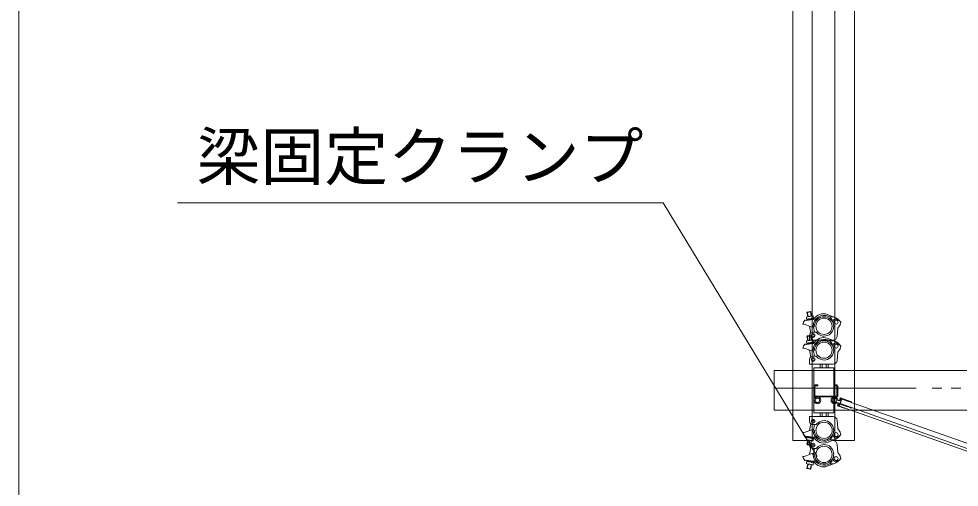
# Model space of a CAD drawing. Units: millimetres, scale not verified. Extents: x -9305 to 9305, y -6415 to 6415.
# Drawn here: x -9305 to -6947, y 3602 to 4777 of the extents above; entities that cross this region are included whole.
import ezdxf
from ezdxf.enums import TextEntityAlignment as Align

# ---------------------------------------------------------------- set-up
doc = ezdxf.new("R2010")
doc.units = ezdxf.units.MM
doc.header["$LTSCALE"] = 40
doc.linetypes.add('DOUBLE_CHAIN2', pattern=[12.8, 9, -1, 0.6, -0.6, 0.6, -1])
for name, color, linetype, lineweight in [('0-4_CLG-45', 134, 'DOUBLE_CHAIN2', 18), ('0-6_CLG-63', 134, 'Continuous', 18), ('0-A_TEXT', 134, 'Continuous', 18), ('0-D_図面枠', 134, 'Continuous', 18)]:
    doc.layers.add(name, color=color, linetype=linetype, lineweight=lineweight)
doc.styles.add('ＭＳ ゴシック', font='')
doc.styles.get('ＭＳ ゴシック').set_extended_font_data('MS Gothic')

msp = doc.modelspace()

# ---------------------------------------------------------------- linework, layer by layer
at = {"layer": '0-4_CLG-45'}
msp.add_line((-911.18, 3850.54), (-7408.3, 3850.54), dxfattribs=at)
at = {"layer": '0-6_CLG-63'}
for p, q in [((-7319.26, 4042.08), (-7329.1, 4040.27)), ((-7328.3, 4041.44), (-7329.1, 4040.26)), ((-7329.1, 4040.27), (-7327.19, 4029.87)), ((-7320.43, 4042.88), (-7328.3, 4041.44)), ((-7328.3, 4041.43), (-7326.21, 4030.06)), ((-7317.6, 4031.63), (-7326.79, 4029.96)), ((-7318.34, 4031.5), (-7320.44, 4042.88)), ((-7320.43, 4042.88), (-7319.26, 4042.08)), ((-7317.35, 4031.67), (-7319.26, 4042.08)), ((-7312.4, 4024.44), (-7313.74, 4031.82)), ((-7278.1, 4035.55), (-7258.26, 4027.95)), ((-7316.83, 4003.8), (-7333.14, 4010.14)), ((-7332.73, 4020.25), (-7332.56, 4019.9)), ((-7313.42, 4022.52), (-7332.56, 4019.9)), ((-7330.47, 4028.78), (-7329.12, 4021.4)), ((-7311.41, 4024.62), (-7330.1, 4021.23)), ((-7311.21, 4023.64), (-7330.01, 4020.24)), ((-7244.14, 4017.03), (-7252.72, 4022.84)), ((-7322.55, 4006.03), (-7319.38, 3988.76)), ((-7312.86, 4003.9), (-7316.07, 4003.73)), ((-7313.42, 3991.03), (-7308.71, 3991.03)), ((-7312.51, 4003.94), (-7310.14, 3991.05)), ((-7251.42, 4001.03), (-7253.46, 3980.06)), ((-7332.71, 3960.25), (-7332.53, 3959.9)), ((-7313.39, 3962.52), (-7332.53, 3959.9)), ((-7330.45, 3968.78), (-7329.1, 3961.4)), ((-7311.39, 3964.62), (-7330.08, 3961.23)), ((-7311.19, 3963.64), (-7329.99, 3960.24)), ((-7319.24, 3982.08), (-7329.08, 3980.27)), ((-7328.28, 3981.44), (-7329.08, 3980.26)), ((-7329.08, 3980.27), (-7327.17, 3969.87)), ((-7320.41, 3982.88), (-7328.28, 3981.44)), ((-7328.28, 3981.43), (-7326.19, 3970.06)), ((-7317.58, 3971.63), (-7326.77, 3969.96)), ((-7322.42, 3982.03), (-7322.42, 3971.03)), ((-7263.42, 3971.03), (-7322.42, 3971.03)), ((-7320.41, 3982.88), (-7319.24, 3982.08)), ((-7318.32, 3971.5), (-7320.41, 3982.88)), ((-7317.33, 3971.67), (-7319.24, 3982.08)), ((-7312.38, 3964.44), (-7313.72, 3971.82)), ((-7278.08, 3975.55), (-7258.24, 3967.95)), ((-7244.11, 3957.03), (-7252.7, 3962.84)), ((-7316.81, 3943.8), (-7333.11, 3950.14)), ((-7322.53, 3946.03), (-7319.36, 3928.76)), ((-7312.84, 3943.9), (-7316.05, 3943.73)), ((-7312.49, 3943.94), (-7310.12, 3931.05)), ((-7251.39, 3941.03), (-7253.44, 3920.06)), ((-7322.39, 3922.03), (-7322.39, 3911.03)), ((-7313.39, 3931.03), (-7308.69, 3931.03)), ((-7411.18, 3895.04), (-1270.12, 3895.04)), ((-7411.18, 3895.04), (-7411.18, 3795.04)), ((-7263.39, 3911.03), (-7322.39, 3911.03)), ((-7296.18, 3911.04), (-7276.18, 3911.04)), ((-7296.18, 3911.04), (-7296.18, 3901.1)), ((-7291.18, 3911.04), (-7291.18, 3901.1)), ((-7281.18, 3911.04), (-7281.18, 3901.1)), ((-7276.18, 3911.04), (-7276.18, 3901.1)), ((-7311.48, 3830.84), (-7311.48, 3856.24)), ((-7309.18, 3858.54), (-7301.48, 3858.54)), ((-7309.18, 3856.24), (-7301.48, 3856.24)), ((-7309.18, 3856.24), (-7309.18, 3830.84)), ((-7301.48, 3856.24), (-7301.48, 3858.54)), ((-7253.78, 3858.54), (-7261.48, 3858.54)), ((-7261.48, 3856.24), (-7261.48, 3858.54)), ((-7253.78, 3856.24), (-7261.48, 3856.24)), ((-7253.78, 3856.24), (-7253.78, 3830.84)), ((-7251.48, 3830.84), (-7251.48, 3856.24)), ((-7253.78, 3830.84), (-7309.18, 3830.84)), ((-7253.78, 3828.54), (-7309.18, 3828.54)), ((-7248.58, 3819.14), (-7250.25, 3819.73)), ((-7248.41, 3806.14), (-7242.24, 3823.58)), ((-7247.76, 3819.96), (-7245.68, 3825.86)), ((-7246.03, 3820.36), (-7244.7, 3824.13)), ((-7245.4, 3811.65), (-7241.3, 3823.25)), ((-7245.07, 3824.58), (-7242.24, 3823.59)), ((-7245.04, 3826.16), (-7217.7, 3816.5)), ((-7244.7, 3824.13), (-7242.34, 3823.3)), ((-7252.51, 3806.53), (-7250.43, 3812.42)), ((-7250.58, 3813.48), (-7252.25, 3814.08)), ((-7252.21, 3805.89), (-7235.71, 3800.06)), ((-7251.24, 3807.14), (-7249.48, 3812.09)), ((-7251.24, 3807.14), (-7248.41, 3806.14)), ((-7250.43, 3812.42), (-7249.48, 3812.09)), ((-7247.4, 3806), (-7246.06, 3809.77)), ((-7247.09, 3805.36), (-6861.49, 3669)), ((-7245.43, 3810.07), (-7229.87, 3804.57)), ((-7245.4, 3811.65), (-7217.12, 3801.65)), ((-7238.14, 3802.19), (-7233.9, 3800.69)), ((-7233.8, 3800.97), (-7234.3, 3799.56)), ((-7229.23, 3804.88), (-7229.87, 3804.57)), ((-7229.23, 3804.88), (-7220.75, 3801.88)), ((-7217.73, 3814.92), (-7217.4, 3815.86)), ((-7217.62, 3800.24), (-7217.12, 3801.65)), ((-7411.18, 3795.04), (-1270.12, 3795.04)), ((-7322.39, 3768.06), (-7322.39, 3779.06)), ((-7263.39, 3779.06), (-7322.39, 3779.06)), ((-7296.18, 3779.05), (-7296.18, 3788.99)), ((-7296.18, 3779.05), (-7276.18, 3779.05)), ((-7291.18, 3779.05), (-7291.18, 3788.99)), ((-7281.18, 3779.05), (-7281.18, 3788.99)), ((-7276.18, 3779.05), (-7276.18, 3788.99)), ((-7322.53, 3744.06), (-7319.36, 3761.33)), ((-7313.39, 3759.06), (-7308.69, 3759.06)), ((-7312.49, 3746.15), (-7310.12, 3759.04)), ((-7251.39, 3749.06), (-7253.44, 3770.04)), ((-7316.81, 3746.28), (-7333.11, 3739.95)), ((-7332.71, 3729.84), (-7332.53, 3730.2)), ((-7313.39, 3727.57), (-7332.53, 3730.2)), ((-7330.45, 3721.31), (-7329.1, 3728.69)), ((-7311.39, 3725.47), (-7330.08, 3728.86)), ((-7311.19, 3726.45), (-7329.99, 3729.86)), ((-7312.84, 3746.19), (-7316.05, 3746.36)), ((-7312.38, 3725.64), (-7313.72, 3718.26)), ((-7244.11, 3733.06), (-7252.7, 3727.25)), ((-7329.08, 3709.82), (-7327.17, 3720.22)), ((-7328.28, 3708.66), (-7329.08, 3709.83)), ((-7319.24, 3708.01), (-7329.08, 3709.82)), ((-7328.28, 3708.66), (-7326.19, 3720.03)), ((-7320.41, 3707.21), (-7328.28, 3708.66)), ((-7317.58, 3718.46), (-7326.77, 3720.13)), ((-7322.55, 3684.06), (-7319.38, 3701.33)), ((-7322.42, 3708.06), (-7322.42, 3719.06)), ((-7318.32, 3718.58), (-7320.41, 3707.21)), ((-7320.41, 3707.21), (-7319.24, 3708.01)), ((-7317.33, 3718.42), (-7319.24, 3708)), ((-7278.08, 3714.54), (-7258.24, 3722.14)), ((-7251.42, 3689.06), (-7253.46, 3710.04)), ((-7316.83, 3686.28), (-7333.14, 3679.95)), ((-7312.86, 3686.19), (-7316.07, 3686.36)), ((-7313.42, 3699.06), (-7308.71, 3699.06)), ((-7312.51, 3686.15), (-7310.14, 3699.04)), ((-7332.73, 3669.84), (-7332.56, 3670.2)), ((-7313.42, 3667.57), (-7332.56, 3670.2)), ((-7330.47, 3661.31), (-7329.12, 3668.69)), ((-7311.41, 3665.47), (-7330.1, 3668.86)), ((-7311.21, 3666.45), (-7330.01, 3669.86)), ((-7329.1, 3649.82), (-7327.19, 3660.22)), ((-7328.3, 3648.66), (-7326.21, 3660.03)), ((-7317.6, 3658.46), (-7326.79, 3660.13)), ((-7318.34, 3658.58), (-7320.44, 3647.21)), ((-7317.35, 3658.42), (-7319.26, 3648)), ((-7312.4, 3665.64), (-7313.74, 3658.26)), ((-7278.1, 3654.54), (-7258.26, 3662.14)), ((-7244.14, 3673.06), (-7252.72, 3667.25)), ((-7328.3, 3648.66), (-7329.1, 3649.83)), ((-7319.26, 3648.01), (-7329.1, 3649.82)), ((-7320.43, 3647.21), (-7328.3, 3648.66)), ((-7320.43, 3647.21), (-7319.26, 3648.01))]:
    msp.add_line(p, q, dxfattribs=at)
at = {"layer": '0-6_CLG-63', "linetype": 'DOUBLE_CHAIN2'}
for p, q in [((-7311.38, 3895.04), (-7261.38, 3895.04)), ((-7311.38, 3795.04), (-7261.38, 3795.04))]:
    msp.add_line(p, q, dxfattribs=at)
at = {"layer": '0-6_CLG-63'}
for points in [[(-7315.69, 3719.06), (-7315.69, 5919.06), (-7364.29, 5919.06), (-7364.29, 3719.06)], [(-7258.8, 3719.06), (-7258.8, 5919.06), (-7210.2, 5919.06), (-7210.2, 3719.06)], [(-7311.38, 3901.59), (-7261.38, 3901.59), (-7261.38, 3788.29), (-7311.38, 3788.29)]]:
    msp.add_lwpolyline(points, close=True, dxfattribs=at)
for points in [[(-7251.42, 4001.03), (-7245.41, 4009.53), (-7244.14, 4017.03)], [(-7251.39, 3941.03), (-7245.39, 3949.53), (-7244.11, 3957.03)], [(-7247.76, 3819.96), (-7246.82, 3819.63), (-7245.07, 3824.58)], [(-7241.3, 3823.25), (-6854.75, 3686.56), (-6858.82, 3675.06), (-7245.36, 3811.75)], [(-7249.36, 3810.93), (-7250.7, 3807.16), (-7248.34, 3806.33)], [(-7220.75, 3801.88), (-7220.44, 3801.24), (-7217.62, 3800.24)], [(-7251.39, 3749.06), (-7245.39, 3740.56), (-7244.11, 3733.06)], [(-7251.42, 3689.06), (-7245.41, 3680.56), (-7244.14, 3673.06)]]:
    msp.add_lwpolyline(points, dxfattribs=at)
for centre, radius in [((-7286.2, 4005.69), 20.36), ((-7255.92, 4016.03), 5), ((-7313.42, 3982.53), 4.75), ((-7313.42, 3982.53), 2.25), ((-7286.18, 3945.69), 20.36), ((-7255.89, 3956.03), 5), ((-7313.39, 3922.53), 4.75), ((-7313.39, 3922.53), 2.25), ((-7302.68, 3820.04), 8.5), ((-7302.66, 3819.98), 5.5), ((-7259.95, 3819.98), 5.5), ((-7313.39, 3767.56), 4.75), ((-7313.39, 3767.56), 2.25), ((-7286.18, 3744.69), 20.42), ((-7255.89, 3734.06), 5), ((-7313.42, 3707.56), 4.75), ((-7313.42, 3707.56), 2.25), ((-7286.2, 3684.4), 20.36), ((-7255.92, 3674.06), 5)]:
    msp.add_circle(centre, radius, dxfattribs=at)
for centre, radius, start, end in [((-7314.77, 4013.71), 18.14, 86.763, 113.859), ((-7286.22, 4005.33), 27.5, 64.68, 178.286), ((-7287.55, 4009.79), 27.43, 69.863, 149.651), ((-7340.68, 3979.94), 31.13, 75.977, 87.16), ((-7324.2, 4009.55), 15.01, 132.479, 174.343), ((-7333.66, 4019.88), 1, 21.664, 132.479), ((-7330.01, 4020.74), 0.5, 100.291, 289.984), ((-7323.13, 4012.19), 18.14, 86.763, 113.859), ((-7324.31, 4018.72), 5.51, 49.828, 150.774), ((-7315.95, 4020.24), 5.51, 49.826, 150.775), ((-7313.48, 4025.34), 2.82, 271.374, 323.267), ((-7311.34, 4024.13), 0.5, 270.616, 100.309), ((-7286.22, 4005.33), 24.3, 222.065, 177.714), ((-7270.18, 4039.22), 10, 244.68, 276.446), ((-7279.54, 4016.85), 14.27, 3.379, 69.105), ((-7266.44, 4006.15), 23.29, 33.395, 96.446), ((-7256.82, 4016.78), 7.32, 55.902, 194.205), ((-7313.42, 3982.03), 9, 90, 180), ((-7316.2, 4006.22), 2.5, 255.37, 358.286), ((-7312.99, 4006.4), 2.5, 273.067, 357.714), ((-7308.71, 3985.03), 6, 42.065, 90), ((-7324.18, 3949.55), 15.01, 132.479, 174.343), ((-7333.64, 3959.88), 1, 21.664, 132.479), ((-7329.98, 3960.74), 0.5, 100.291, 289.984), ((-7323.11, 3952.19), 18.14, 86.763, 113.859), ((-7324.29, 3958.72), 5.51, 49.828, 150.774), ((-7314.75, 3953.71), 18.14, 86.763, 113.859), ((-7315.93, 3960.24), 5.51, 49.826, 150.775), ((-7286.19, 3945.33), 27.5, 64.68, 178.286), ((-7313.46, 3965.34), 2.82, 271.374, 323.267), ((-7311.32, 3964.13), 0.5, 270.616, 100.309), ((-7287.52, 3949.79), 27.43, 69.863, 149.651), ((-7286.19, 3945.33), 24.3, 222.065, 177.714), ((-7270.16, 3979.22), 10, 244.68, 276.446), ((-7279.52, 3956.85), 14.27, 3.379, 69.105), ((-7266.42, 3946.15), 23.29, 33.395, 96.446), ((-7256.8, 3956.78), 7.32, 55.902, 194.205), ((-7263.42, 3981.03), 10, 270, 354.424), ((-7340.66, 3919.94), 31.13, 75.977, 87.16), ((-7316.18, 3946.22), 2.5, 255.37, 358.286), ((-7312.97, 3946.4), 2.5, 273.067, 357.714), ((-7313.39, 3922.03), 9, 90, 180), ((-7308.69, 3925.03), 6, 42.065, 90), ((-7263.39, 3921.03), 10, 270, 354.424), ((-7309.18, 3856.24), 2.3, 90, 180), ((-7253.78, 3856.24), 2.3, 0, 90), ((-7309.18, 3830.84), 2.3, 180, 270), ((-7259.98, 3820.04), 8.5, 8.524, 311.419), ((-7253.78, 3830.84), 2.3, 270, 0), ((-7249.58, 3821.62), 2, 188.963, 250.526), ((-7247.92, 3821.03), 2, 250.526, 340.526), ((-7245.21, 3825.69), 0.5, 70.526, 160.526), ((-7252.92, 3812.19), 2, 70.526, 132.089), ((-7252.04, 3806.36), 0.5, 160.526, 250.526), ((-7251.25, 3811.6), 2, 340.526, 70.526), ((-7246.93, 3805.83), 0.5, 160.526, 250.526), ((-7245.59, 3809.6), 0.5, 70.526, 160.526), ((-7235.21, 3801.47), 1.5, 250.526, 340.526), ((-7217.86, 3816.02), 0.5, 340.526, 70.526), ((-7263.39, 3769.06), 10, 5.576, 90), ((-7313.39, 3768.06), 9, 180, 270), ((-7286.19, 3744.76), 24.3, 182.286, 137.936), ((-7308.69, 3765.06), 6, 270, 317.935), ((-7340.66, 3770.15), 31.13, 272.84, 284.023), ((-7324.18, 3740.54), 15.01, 185.657, 227.521), ((-7333.64, 3730.21), 1, 227.521, 338.336), ((-7329.98, 3729.35), 0.5, 70.016, 259.709), ((-7324.29, 3731.38), 5.51, 209.226, 310.172), ((-7315.93, 3729.86), 5.51, 209.225, 310.174), ((-7316.18, 3743.86), 2.5, 1.714, 104.63), ((-7286.19, 3744.76), 27.5, 181.714, 295.32), ((-7313.46, 3724.75), 2.82, 36.733, 88.626), ((-7312.97, 3743.69), 2.5, 2.286, 86.933), ((-7311.32, 3725.96), 0.5, 259.691, 89.384), ((-7287.52, 3740.3), 27.43, 210.349, 290.137), ((-7279.52, 3733.24), 14.27, 290.895, 356.621), ((-7266.42, 3743.94), 23.29, 263.554, 326.605), ((-7256.8, 3733.31), 7.32, 165.795, 304.098), ((-7323.11, 3737.9), 18.14, 246.141, 273.237), ((-7313.42, 3708.06), 9, 180, 270), ((-7314.75, 3736.38), 18.14, 246.141, 273.237), ((-7286.22, 3684.76), 24.3, 182.286, 137.936), ((-7308.71, 3705.06), 6, 270, 317.935), ((-7270.16, 3710.86), 10, 83.554, 115.32), ((-7263.42, 3709.06), 10, 5.576, 90), ((-7340.68, 3710.15), 31.13, 272.84, 284.023), ((-7324.2, 3680.54), 15.01, 185.657, 227.521), ((-7316.2, 3683.86), 2.5, 1.714, 104.63), ((-7286.22, 3684.76), 27.5, 181.714, 295.32), ((-7312.99, 3683.69), 2.5, 2.286, 86.933), ((-7333.66, 3670.21), 1, 227.521, 338.336), ((-7330.01, 3669.35), 0.5, 70.016, 259.709), ((-7323.13, 3677.9), 18.14, 246.141, 273.237), ((-7324.31, 3671.38), 5.51, 209.226, 310.172), ((-7314.77, 3676.38), 18.14, 246.141, 273.237), ((-7315.95, 3669.86), 5.51, 209.225, 310.174), ((-7313.48, 3664.75), 2.82, 36.733, 88.626), ((-7311.34, 3665.96), 0.5, 259.691, 89.384), ((-7287.55, 3680.3), 27.43, 210.349, 290.137), ((-7270.18, 3650.86), 10, 83.554, 115.32), ((-7279.54, 3673.24), 14.27, 290.895, 356.621), ((-7266.44, 3683.94), 23.29, 263.554, 326.605), ((-7256.82, 3673.31), 7.32, 165.795, 304.098)]:
    msp.add_arc(centre, radius, start, end, dxfattribs=at)
at = {"layer": '0-A_TEXT'}
for p in [(-8907, 4315.6), (-7303.53, 3678.96)]:
    msp.add_line(p, (-7689.13, 4315.6), dxfattribs=at)
at = {"layer": '0-D_図面枠'}
msp.add_lwpolyline([(-9304.61, -6414.98), (9304.61, -6414.98), (9304.61, 6414.98), (-9304.61, 6414.98)], close=True, dxfattribs=at)

# ---------------------------------------------------------------- texts
at = {"layer": '0-A_TEXT', "style": 'ＭＳ ゴシック'}
msp.add_text('梁固定クランプ', height=117.3, dxfattribs=at).set_placement((-8858.88, 4337.53), align=Align.BOTTOM_LEFT)

doc.saveas('drawing.dxf')
